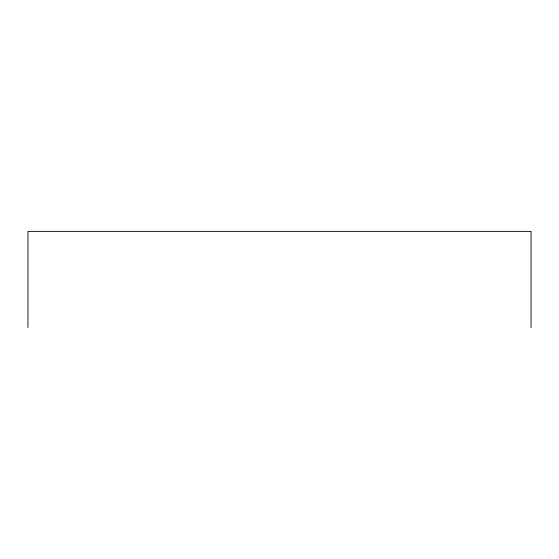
<?xml version="1.0" encoding="UTF-8"?>
<svg xmlns="http://www.w3.org/2000/svg" width="559" height="559" viewBox="0 0 559 559"><rect width="100%" height="100%" fill="white"/><g stroke="black" fill="none" stroke-linecap="round" stroke-linejoin="round"><path stroke-width="0.84" d="M531.05 327.623L531.05 231.377L27.95 231.377L27.95 327.623"/></g></svg>
